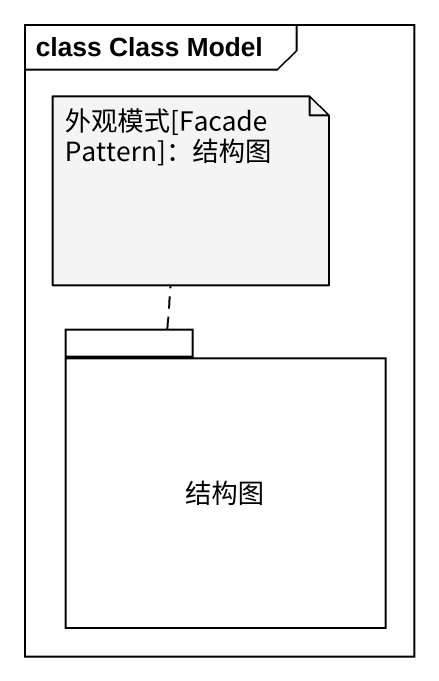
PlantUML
@startuml
mainframe class Class Model
package 结构图 {
}
note top of 结构图 : 外观模式[Facade Pattern]：结构图
@enduml
